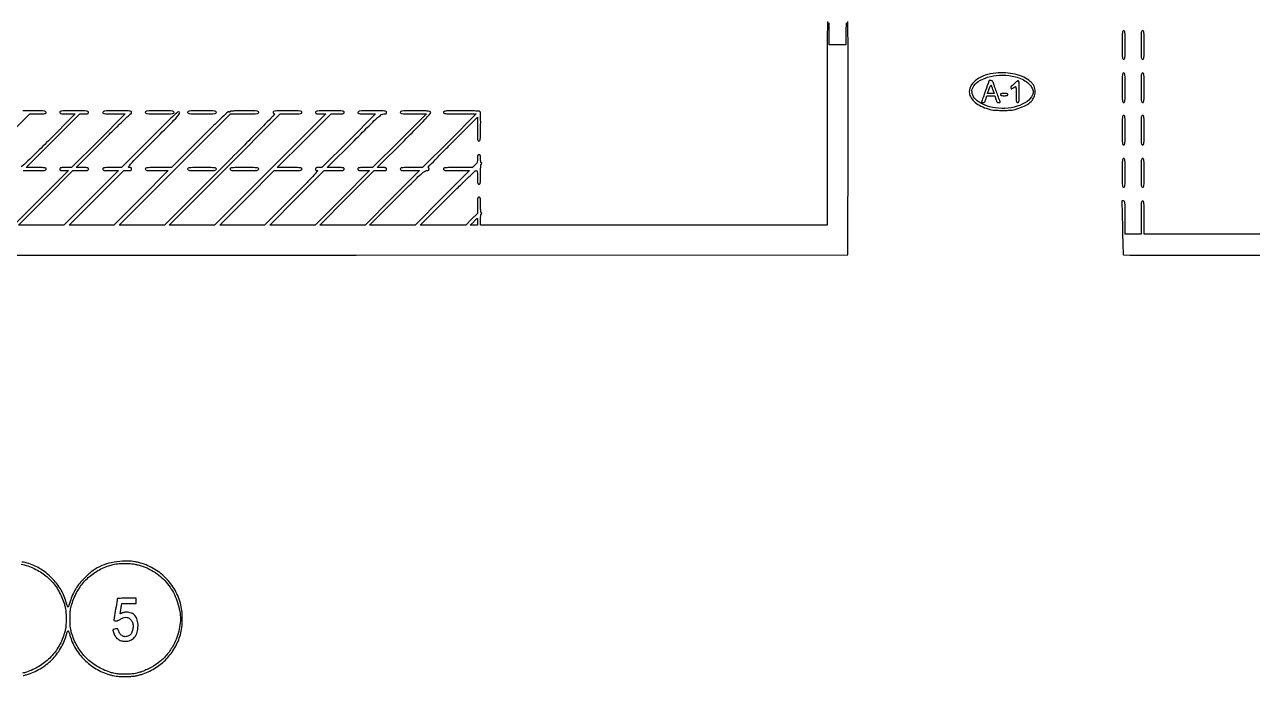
# Model space of a CAD drawing. Extents: x 0 to 1066, y 0 to 761.
# Drawn here: x 380.2 to 517.5, y 232.5 to 306.8 of the extents above; entities that cross this region are included whole.
import ezdxf

# ---------------------------------------------------------------- set-up
doc = ezdxf.new("R2010")
doc.units = 0
doc.header["$MEASUREMENT"] = 0

msp = doc.modelspace()

# ---------------------------------------------------------------- linework, layer by layer
for points in [[(183.390323, 95.266879, 0.000001), (192.989143, 95.254457, 0.000118)], [(329.859243, 95.267872, -0.000023), (352.558836, 95.240684, -0.000004), (375.624384, 95.211821, -0.198594)], [(456.759243, 95.267872, -0.000023), (479.458836, 95.240684, -0.000004), (502.524384, 95.211821, -0.198594)], [(733.258836, 95.240684, -0.000004), (756.324384, 95.211821, -0.198594)], [(289.192229, 95.24091, -0.000004), (312.172908, 95.212432, -0.198597)], [(416.092229, 95.24091, -0.000004), (439.072908, 95.212432, -0.198597)], [(520.451703, 95.267421, -0.000028), (542.992229, 95.24091, -0.000004), (565.972908, 95.212432, -0.198597)], [(606.442229, 95.24091, -0.000004), (629.422908, 95.212432, -0.198597)], [(669.892229, 95.24091, -0.000004), (692.872908, 95.212432, -0.198597)], [(375.865972, 145.56135, -0.000139), (375.849221, 127.376659, -0.000232), (375.823742, 112.056445, -0.000003), (375.794083, 98.149601, -0.198357)], [(346.563902, 371.425418, 0.00004), (306.862038, 371.429101, 0.000546)], [(542.1591, 283.41), (505.4004, 283.41), (505.4004, 285.2712, 0.001378), (505.397103, 286.467651, 0.02129), (505.377327, 286.8786, 0.079705), (505.328967, 287.068207, 0.298955), (505.2312, 287.1324, 0.298955), (505.133433, 287.068207, 0.079705), (505.085073, 286.8786, 0.02129), (505.065297, 286.467651, 0.001378), (505.062, 285.2712), (505.062, 283.41), (504.1737, 283.41), (503.2854, 283.41), (503.2854, 285.2712, 0.001258), (503.282294, 286.505621, 0.023236), (503.262172, 286.896036, 0.100845), (503.208749, 287.069368, 0.274288), (503.102492, 287.1324), (502.919584, 287.1324), (502.975072, 284.164163, 0.001461), (502.99979, 283.020693, 0.002342), (503.028305, 282.045121, 0.000433), (503.058225, 281.184962, 0.130213), (503.078372, 281.118563, 0.259382), (503.140764, 281.083694, 0.000007), (513.507446, 281.06242, 0.000347), (525.51313, 281.046262, 0.000163)], [(362.425596, 281.084063, 0.000042), (371.51622, 281.065802, 0.000521), (385.374656, 281.053576, 0.000057), (417.31065, 281.062285), (472.2795, 281.0835), (472.300917, 294.17535, 0.000241), (472.309676, 301.762424, 0.002188), (472.297422, 305.072216, 0.000739), (472.277222, 307.186045, 0.410985)], [(247.69479, 97.969724, -0.000011), (217.15153, 97.968336, -0.000022)], [(469.998388, 307.186895, 0.000951), (469.974385, 305.34255, 0.002499), (469.95668, 302.446199, 0.000279), (469.953, 295.8462), (469.953, 284.4252), (450.5796, 284.4252), (431.2062, 284.4252), (431.2062, 285.00048, -0.014797), (431.21292, 285.22751, -0.01945), (431.233217, 285.433788, -0.017242), (431.262208, 285.601217, -0.145887), (431.298171, 285.667731, 0.047458), (431.336228, 285.71379, 0.150038), (431.347843, 285.751624, 0.181024), (431.335365, 285.784961, 0.075363), (431.298171, 285.816544, -0.217912), (431.258633, 285.875838, -0.014229), (431.231092, 286.085623, -0.017007), (431.212185, 286.362955, -0.008515), (431.2062, 286.714393, 0.003885), (431.202194, 287.229969, 0.045781), (431.180795, 287.429124, 0.160513), (431.129221, 287.519862, 0.186012), (431.037, 287.5554, 0.197172), (430.944387, 287.517401, 0.153321), (430.892876, 287.420321, 0.042446), (430.871701, 287.206497, 0.003467), (430.8678, 286.643965), (430.8678, 285.732531), (430.210278, 285.078865), (429.552757, 284.4252), (427.017069, 284.4252), (424.481381, 284.4252), (427.5261, 287.4708, -0.002247), (428.711746, 288.646176, -0.003703), (429.725787, 289.627786, -0.000789), (430.617903, 290.47598, -0.191954), (430.719309, 290.5164, -0.219002), (430.797166, 290.48058, -0.129669), (430.842525, 290.386801, -0.0431), (430.863364, 290.191801, -0.005078), (430.8678, 289.755, 0.004487), (430.871951, 289.292478, 0.050222), (430.89365, 289.109925, 0.168559), (430.945243, 289.026273, 0.17273), (431.037, 288.9936, 0.221981), (431.130543, 289.037282, 0.136346), (431.181745, 289.15011, 0.036027), (431.202493, 289.399589, 0.002738), (431.2062, 290.07648, -0.006523), (431.212149, 290.532436, -0.013009), (431.230943, 290.892781, -0.010197), (431.258259, 291.169159, -0.168181), (431.298171, 291.251331, 0.047458), (431.336228, 291.29739, 0.150038), (431.347843, 291.335224, 0.181024), (431.335365, 291.368561, 0.075363), (431.298171, 291.400144, -0.181564), (431.262384, 291.446446, -0.026876), (431.233217, 291.563078, -0.027383), (431.212922, 291.710761, -0.020456), (431.2062, 291.874993, 0.011802), (431.200667, 292.109363, 0.084554), (431.176489, 292.219599, 0.189686), (431.1254, 292.273402, 0.109521), (431.037, 292.293, 0.115307), (430.94807, 292.272215, 0.189988), (430.896925, 292.215762, 0.079895), (430.87311, 292.098964, 0.010424), (430.8678, 291.844296, -0.020059), (430.857424, 291.585765, -0.072591), (430.820755, 291.42566, -0.080092), (430.74188, 291.291017, -0.027821), (430.588822, 291.125196), (430.309845, 290.8548), (428.685322, 290.8548, 0.001626), (427.646899, 290.851423, 0.024323), (427.285015, 290.831447, 0.093364), (427.119605, 290.782092, 0.280703), (427.0608, 290.6856, 0.265543), (427.115417, 290.590011, 0.10466), (427.264314, 290.540003, 0.027012), (427.591851, 290.519851, 0.001859), (428.519709, 290.5164), (429.978619, 290.5164), (426.9339, 287.4708), (423.889181, 284.4252), (421.351181, 284.4252), (418.813181, 284.4252), (421.8579, 287.4708, -0.001038), (423.665165, 289.271096, -0.009772), (424.45808, 290.027514, -0.018018), (424.92988, 290.429988, -0.169145), (425.178009, 290.5164, 0.026323), (425.316619, 290.523702, 0.107126), (425.396329, 290.550003, 0.168224), (425.43854, 290.599579, 0.093269), (425.4534, 290.67855, 0.048997), (425.447101, 290.742677, 0.055993), (425.428443, 290.801387, 0.064323), (425.400986, 290.846369, 0.14412), (425.368439, 290.86902, -0.550287), (425.359244, 290.906126, -0.000467), (426.128633, 291.708936, -0.003221), (427.010976, 292.616115, -0.001902), (428.075639, 293.688539), (430.8678, 296.479739), (430.8678, 295.147769, 0.002138), (430.871372, 294.312254, 0.028791), (430.891579, 294.007079, 0.107953), (430.940789, 293.867411, 0.259865), (431.033387, 293.8158, 0.283702), (431.128153, 293.874277, 0.08662), (431.178829, 294.04272, 0.024182), (431.20463, 294.405128, 0.001777), (431.223737, 295.40205, 0.004438), (431.227883, 296.017602, 0.006709), (431.219545, 296.553403, 0.002987), (431.203642, 297.008168, 0.14307), (431.174691, 297.09405, 0.222112), (431.079644, 297.149016, 0.009182), (430.677036, 297.17677, 0.010157), (430.075666, 297.194907, 0.002459), (429.080841, 297.1998, 0.001249), (427.778324, 297.196546, 0.019645), (427.334455, 297.176878, 0.071951), (427.128251, 297.129201, 0.309315), (427.0608, 297.0306, 0.297437), (427.124528, 296.932948, 0.080841), (427.3119, 296.884495, 0.021536), (427.718373, 296.864703, 0.001397), (428.900403, 296.8614), (430.740006, 296.8614), (427.7376, 293.8581), (424.735194, 290.8548), (423.486897, 290.8548, 0.00227), (422.699621, 290.851226, 0.031422), (422.415787, 290.830783, 0.121358), (422.287347, 290.780039, 0.242864), (422.2386, 290.6856, 0.221349), (422.282133, 290.592082, 0.136792), (422.394526, 290.540869, 0.036176), (422.643034, 290.520111, 0.002754), (423.316809, 290.5164), (424.395019, 290.5164), (421.3503, 287.4708), (418.305581, 284.4252), (415.767581, 284.4252), (413.229581, 284.4252), (416.2743, 287.4708), (419.319019, 290.5164), (420.017409, 290.5164, 0.005103), (420.437963, 290.520692, 0.054374), (420.607351, 290.542674, 0.174667), (420.685452, 290.594239, 0.161742), (420.7158, 290.6856, 0.130404), (420.691931, 290.775565, 0.1877), (420.628611, 290.826876, 0.069685), (420.494933, 290.849933, 0.007914), (420.187491, 290.8548), (419.659181, 290.8548), (422.698244, 293.894743, 0.001099), (424.413049, 295.617604, 0.008834), (425.186119, 296.425801, 0.010345), (425.626472, 296.923007, 0.364141), (425.627295, 297.067243, 0.172782), (425.506385, 297.139045, 0.029526), (425.237166, 297.17552, 0.016344), (424.779839, 297.195173, 0.002565), (423.877941, 297.1998, 0.001608), (422.829624, 297.196428, 0.024109), (422.464668, 297.176467, 0.092426), (422.297762, 297.127173, 0.281957), (422.2386, 297.0306, 0.265543), (422.293217, 296.935011, 0.104661), (422.442113, 296.885003, 0.027013), (422.769649, 296.864851, 0.001859), (423.697503, 296.8614), (425.156406, 296.8614), (422.154, 293.8581), (419.151594, 290.8548), (418.326297, 290.8548, 0.003991), (417.821193, 290.850768, 0.046596), (417.625312, 290.829314, 0.162115), (417.535979, 290.777732, 0.183446), (417.501, 290.6856, 0.153992), (417.529728, 290.594536, 0.178591), (417.604051, 290.543012, 0.05762), (417.764402, 290.520806, 0.005623), (418.156209, 290.5164), (418.811419, 290.5164), (415.7667, 287.4708), (412.721981, 284.4252), (410.183981, 284.4252), (407.645981, 284.4252), (410.6907, 287.4708), (413.735419, 290.5164), (414.856809, 290.5164, 0.002613), (415.559396, 290.520072, 0.03484), (415.816876, 290.540741, 0.132717), (415.933302, 290.591849, 0.227102), (415.9782, 290.6856, 0.203239), (415.938841, 290.778431, 0.149281), (415.838137, 290.829888, 0.040761), (415.616016, 290.850951, 0.003267), (415.026897, 290.8548), (414.075594, 290.8548), (417.078, 293.8581, -0.000886), (418.982235, 295.756163, -0.011666), (419.704095, 296.440433, -0.030235), (420.119817, 296.77311, -0.154829), (420.398103, 296.8614, 0.019622), (420.566516, 296.868012, 0.103086), (420.654938, 296.893814, 0.18119), (420.700008, 296.944899, 0.091363), (420.7158, 297.0306, 0.279234), (420.657411, 297.126999, 0.094461), (420.493725, 297.176424, 0.024577), (420.135391, 297.196416, 0.001648), (419.1084, 297.1998, 0.001648), (418.081409, 297.196416, 0.024577), (417.723075, 297.176424, 0.094461), (417.559389, 297.126999, 0.279234), (417.501, 297.0306, 0.209477), (417.541777, 296.93754, 0.145044), (417.64635, 296.886152, 0.039111), (417.87727, 296.865199, 0.003077), (418.494603, 296.8614), (419.488206, 296.8614), (416.4858, 293.8581), (413.483394, 290.8548), (413.123397, 290.8548, 0.015481), (412.927261, 290.848726, 0.094643), (412.82955, 290.823709, 0.186481), (412.780778, 290.772672, 0.098815), (412.7634, 290.6856, 0.073668), (412.774769, 290.608853, 0.138083), (412.808289, 290.556394, 0.126194), (412.866729, 290.526211, 0.056478), (412.953309, 290.5164, -0.649073), (412.984411, 290.446634, -0.005245), (412.445312, 289.859278, -0.006646), (411.600068, 288.981232, -0.001399), (410.0985, 287.4708), (407.053781, 284.4252), (404.558081, 284.4252), (402.062381, 284.4252), (405.1071, 287.4708), (408.151819, 290.5164), (409.696209, 290.5164, 0.001731), (410.681134, 290.519811, 0.025555), (411.026401, 290.539867, 0.098637), (411.183776, 290.589544, 0.273638), (411.2406, 290.6856, 0.256922), (411.188265, 290.780726, 0.111044), (411.047662, 290.831046, 0.028627), (410.737677, 290.851305, 0.002006), (409.866297, 290.8548), (408.491994, 290.8548), (411.4944, 293.8581), (414.496806, 296.8614), (415.237503, 296.8614, 0.004674), (415.686233, 296.865594, 0.051517), (415.864463, 296.887381, 0.170603), (415.946285, 296.938969, 0.169164), (415.9782, 297.0306, 0.279234), (415.919811, 297.126999, 0.094461), (415.756125, 297.176424, 0.024577), (415.397791, 297.196416, 0.001648), (414.3708, 297.1998, 0.001648), (413.343809, 297.196416, 0.024577), (412.985475, 297.176424, 0.094461), (412.821789, 297.126999, 0.279234), (412.7634, 297.0306, 0.138415), (412.78891, 296.940215, 0.185193), (412.855904, 296.888819, 0.065151), (412.998545, 296.866087, 0.00698), (413.334234, 296.8614), (413.905068, 296.8614), (407.6874, 290.6433), (401.469732, 284.4252), (398.931732, 284.4252), (396.393732, 284.4252), (402.6114, 290.6433), (408.829068, 296.8614), (410.034834, 296.8614, 0.002375), (410.793725, 296.865004, 0.032491), (411.068729, 296.885518, 0.125058), (411.193116, 296.936392, 0.237768), (411.2406, 297.0306, 0.279234), (411.182211, 297.126999, 0.094461), (411.018525, 297.176424, 0.024577), (410.660191, 297.196416, 0.001648), (409.6332, 297.1998, 0.001648), (408.606209, 297.196416, 0.024577), (408.247875, 297.176424, 0.094461), (408.084189, 297.126999, 0.279234), (408.0258, 297.0306, 0.071665), (408.035892, 296.96055, 0.108406), (408.065429, 296.906757, 0.117976), (408.112608, 296.87323, 0.096032), (408.173634, 296.8614, -0.663472), (408.192527, 296.816618, -0.000245), (406.521813, 295.103418, -0.001988), (404.568216, 293.117958, -0.001019), (402.1038, 290.6433), (395.886132, 284.4252), (393.348132, 284.4252), (390.810132, 284.4252), (397.0278, 290.6433), (403.245468, 296.8614), (404.831934, 296.8614, 0.001675), (405.844949, 296.864793, 0.024893), (406.198942, 296.884806, 0.095825), (406.360526, 296.934315, 0.277408), (406.4184, 297.0306, 0.279234), (406.360011, 297.126999, 0.094461), (406.196325, 297.176424, 0.024577), (405.837991, 297.196416, 0.001648), (404.811, 297.1998, 0.003316), (404.065629, 297.194857, 0.011436), (403.582763, 297.177401, 0.008391), (403.246459, 297.151863, 0.387352), (403.2036, 297.104841, -0.084498), (403.197087, 297.066578, -0.309224), (403.178287, 297.05276, -0.157229), (403.146172, 297.061922, -0.025738), (403.093688, 297.101101, 0.374074), (402.980622, 297.098478, 0.003696), (402.338756, 296.504697, 0.006543), (401.413359, 295.612776, 0.001366), (399.815861, 294.02356), (396.647946, 290.8548), (395.188173, 290.8548, 0.001858), (394.259739, 290.85135, 0.026997), (393.932022, 290.831199, 0.104597), (393.78304, 290.781194, 0.265628), (393.7284, 290.6856, 0.247652), (393.778351, 290.590935, 0.117861), (393.910764, 290.540325, 0.030446), (394.203194, 290.519946, 0.002176), (395.018109, 290.5164), (396.307819, 290.5164), (393.2631, 287.4708), (390.218381, 284.4252), (387.722681, 284.4252), (385.226981, 284.4252), (388.2717, 287.4708), (391.316419, 290.5164), (391.761009, 290.5164, 0.010592), (392.012956, 290.521738, 0.080494), (392.128876, 290.545599, 0.189993), (392.184974, 290.596735, 0.114529), (392.2056, 290.6856, 0.084302), (392.19138, 290.769341, 0.172175), (392.150136, 290.820614, 0.112389), (392.071419, 290.847447, 0.02618), (391.931091, 290.8548, -0.597977), (391.875764, 290.957798, -0.03824), (392.142341, 291.300311, -0.011067), (392.804277, 291.996837, -0.000795), (394.684581, 293.883677, 0.00082), (396.589201, 295.795105, 0.011422), (397.258897, 296.500941, 0.027096), (397.574217, 296.889189, 0.383029), (397.557154, 297.053212, 0.358929), (397.383145, 297.061284, 0.024029), (396.970241, 296.719867, 0.010849), (396.227567, 296.013064, 0.000795), (394.233037, 294.024336), (391.064346, 290.8548), (390.027573, 290.8548, 0.002903), (389.381442, 290.851048, 0.037557), (389.141547, 290.830198, 0.140792), (389.032997, 290.778894, 0.215635), (388.9908, 290.6856, 0.19015), (389.027244, 290.593235, 0.157886), (389.120289, 290.541679, 0.044507), (389.324799, 290.520365, 0.003722), (389.857509, 290.5164), (390.724219, 290.5164), (387.6795, 287.4708), (384.634781, 284.4252), (382.096781, 284.4252), (379.558781, 284.4252), (382.6035, 287.4708), (385.648219, 290.5164), (386.515809, 290.5164, 0.003717), (387.049107, 290.520364, 0.044464), (387.253801, 290.541675, 0.157796), (387.346925, 290.59323, 0.19029), (387.3834, 290.6856, 0.161585), (387.353085, 290.776955, 0.17475), (387.275062, 290.828519, 0.054437), (387.105859, 290.850506, 0.005113), (386.685897, 290.8548), (385.988394, 290.8548), (388.9908, 293.8581, -0.001656), (390.149529, 295.009523, -0.002688), (391.142445, 295.979181, -0.000411), (392.026718, 296.832093, -0.194012), (392.099403, 296.8614, 0.156746), (392.139907, 296.874417, 0.0974), (392.174405, 296.911102, 0.079484), (392.197692, 296.965898, 0.060882), (392.2056, 297.0306, 0.279234), (392.147211, 297.126999, 0.094461), (391.983525, 297.176424, 0.024577), (391.625191, 297.196416, 0.001648), (390.5982, 297.1998, 0.001648), (389.571209, 297.196416, 0.024577), (389.212875, 297.176424, 0.094461), (389.049189, 297.126999, 0.279234), (388.9908, 297.0306, 0.242759), (389.039521, 296.936166, 0.121434), (389.167875, 296.885419, 0.031443), (389.451524, 296.864974, 0.002272), (390.238203, 296.8614), (391.485606, 296.8614), (388.4832, 293.8581), (385.480794, 290.8548), (384.824697, 290.8548, 0.005611), (384.432299, 290.850396, 0.05755), (384.271762, 290.828196, 0.178514), (384.197361, 290.776671, 0.154153), (384.1686, 290.6856, 0.122382), (384.190831, 290.596135, 0.189385), (384.250501, 290.544913, 0.0748), (384.37523, 290.521482, 0.009094), (384.654609, 290.5164), (385.140619, 290.5164), (382.0959, 287.4708), (379.051181, 284.4252)], [(472.091137, 307.020923, 0.020579), (472.072252, 306.661672, 0.002842), (472.068, 305.9136), (472.068, 304.56), (471.1374, 304.56), (470.2068, 304.56), (470.2068, 305.9136, 0.002849), (470.202542, 306.660814, 0.020523), (470.183667, 307.02045, 0.04313)], [(377.8236, 293.8581), (380.826006, 296.8614), (381.735903, 296.8614, 0.003475), (382.297409, 296.865303, 0.042514), (382.510913, 296.886483, 0.153478), (382.607854, 296.937996, 0.196934), (382.6458, 297.0306, 0.279234), (382.587411, 297.126999, 0.094461), (382.423725, 297.176424, 0.024577), (382.065391, 297.196416, 0.001648), (381.0384, 297.1998, 0.001701), (380.023376, 297.196346, 0.023809)], [(380.064619, 290.5164), (381.355209, 290.5164, 0.002174), (382.170713, 290.519945, 0.030425), (382.463326, 290.540323, 0.117787), (382.595823, 290.590931, 0.247752), (382.6458, 290.6856, 0.226986), (382.60093, 290.779346, 0.1328), (382.484587, 290.830456, 0.034866), (382.227291, 290.851127, 0.002616), (381.525297, 290.8548), (380.404794, 290.8548), (383.4072, 293.8581), (386.409606, 296.8614), (386.896503, 296.8614, 0.009066), (387.176471, 296.866477, 0.074686), (387.301388, 296.8899, 0.18936), (387.361135, 296.941123, 0.12255), (387.3834, 297.0306, 0.279234), (387.325011, 297.126999, 0.094461), (387.161325, 297.176424, 0.024577), (386.802991, 297.196416, 0.001648), (385.776, 297.1998, 0.001648), (384.749009, 297.196416, 0.024577), (384.390675, 297.176424, 0.094461), (384.226989, 297.126999, 0.279234), (384.1686, 297.0306, 0.190149), (384.205044, 296.938235, 0.157887), (384.298088, 296.886679, 0.044507), (384.502597, 296.865365, 0.003722), (385.035303, 296.8614), (385.902006, 296.8614), (382.8996, 293.8581, -0.001258), (381.246946, 292.213249, -0.008313), (380.405333, 291.407081, -0.010347), (379.873035, 290.933995, -0.178325)], [(379.856405, 246.507006, -0.047941), (380.607788, 246.322037, -0.055453), (382.009427, 245.64847, -0.062873), (383.164361, 244.706188, -0.062292), (384.057015, 243.498326, -0.052913), (384.68418, 242.0406, -0.018921), (384.784107, 241.66905, -0.026957), (384.842247, 241.332358, -0.021914), (384.870812, 240.943194, -0.008006), (384.878234, 240.3909, -0.008095), (384.867405, 239.813908, -0.024999), (384.834329, 239.425442, -0.029138), (384.76582, 239.075241, -0.014485), (384.640605, 238.640474, -0.058948), (384.000813, 237.234857, -0.060323), (383.054739, 236.029359, -0.060389), (381.849333, 235.085579, -0.059312), (380.4462, 234.450301, -0.015064), (380.021422, 234.329748, -0.02898)], [(380.066844, 234.056927, 0.019357), (380.4462, 234.158188, 0.057784), (381.98193, 234.834803, 0.062407), (383.278598, 235.830982, 0.063903), (384.264918, 237.092892, 0.065802), (384.888872, 238.55085, -0.010234), (384.95011, 238.753522, -0.016175), (385.011716, 238.92428, -0.010252), (385.068938, 239.059963, -0.296017), (385.0992, 239.0796, -0.296017), (385.129462, 239.059963, -0.010252), (385.186684, 238.92428, -0.016175), (385.24829, 238.753522, -0.010234), (385.309528, 238.55085, 0.065802), (385.933482, 237.092892, 0.063903), (386.919802, 235.830982, 0.062407), (388.21647, 234.834803, 0.057784), (389.7522, 234.158188, 0.019357), (390.131556, 234.056927, 0.028036), (390.473521, 233.999605, 0.021658), (390.879241, 233.972497, 0.006846), (391.4865, 233.966598, 0.006848), (392.118384, 233.977767, 0.024574), (392.5205, 234.010209, 0.030552), (392.871081, 234.077898, 0.015424), (393.303505, 234.20349, 0.055589), (394.752796, 234.858666, 0.060811), (395.97454, 235.801219, 0.060897), (396.932317, 237.008726, 0.056005), (397.603341, 238.4451, 0.047362), (397.783736, 239.21385, 0.026137), (397.864371, 240.17642, 0.026071), (397.844081, 241.15093, 0.043741), (397.713399, 241.958789, 0.065708), (397.056904, 243.607084, 0.068827), (396.003097, 244.999955, 0.068947), (394.612612, 246.052604, 0.066312), (392.970131, 246.704603, 0.01536), (392.546064, 246.797091, 0.027356), (392.191897, 246.843149, 0.022463), (391.790798, 246.855066, 0.007157), (391.193531, 246.837424, 0.037487), (389.935692, 246.687308, 0.053719), (388.864119, 246.354591, 0.054442), (387.898536, 245.80536, 0.039885), (386.959504, 245.005277, 0.025536), (386.398159, 244.383466, 0.03349), (385.956002, 243.759278, 0.034436), (385.610435, 243.09635, 0.029648), (385.339145, 242.358642, -0.005544), (385.260325, 242.107586, -0.00898), (385.187132, 241.896148, -0.003333), (385.120739, 241.718618, -0.311049), (385.0992, 241.703784, -0.311049), (385.077661, 241.718618, -0.003333), (385.011268, 241.896148, -0.00898), (384.938075, 242.107586, -0.005544), (384.859255, 242.358642, 0.029648), (384.587965, 243.09635, 0.034436), (384.242398, 243.759278, 0.03349), (383.800241, 244.383466, 0.025536), (383.238896, 245.005277, 0.023829), (382.64473, 245.545356, 0.033637), (382.063834, 245.96257, 0.03391), (381.435954, 246.295709, 0.024794), (380.7, 246.581528, 0.047281), (379.917931, 246.76165, 0.025031)], [(239.20585, 95.205082, -0.000005), (248.794953, 95.18257, -0.198296)]]:
    msp.add_lwpolyline(points, format="xyb")
for points in [[(409.06215, 749.15415), (40.8618, 749.132981), (40.8618, 380.65769), (40.8618, 12.1824), (501.2973, 12.1824), (961.7328, 12.1824), (961.7328, 380.646631), (961.7328, 749.110861), (961.41555, 749.1633, 0.040886), (961.153339, 749.184871, 0.000002), (934.190609, 749.194398, 0.000089), (904.448031, 749.199508, 0.000054), (869.1804, 749.195529, -0.000029), (813.61687, 749.186499, -0.000004), (696.10453, 749.175037, -0.000004), (556.774728, 749.163736, -0.000004)], [(502.947, 304.56, 0.001648), (502.950384, 303.533009, 0.024577), (502.970376, 303.174675, 0.094461), (503.019801, 303.010989, 0.279234), (503.1162, 302.9526, 0.279234), (503.212599, 303.010989, 0.094461), (503.262024, 303.174675, 0.024577), (503.282016, 303.533009, 0.001648), (503.2854, 304.56, 0.001648), (503.282016, 305.586991, 0.024577), (503.262024, 305.945325, 0.094461), (503.212599, 306.109011, 0.279234), (503.1162, 306.1674, 0.279234), (503.019801, 306.109011, 0.094461), (502.970376, 305.945325, 0.024577), (502.950384, 305.586991, 0.001648)], [(505.062, 304.56, 0.001648), (505.065384, 303.533009, 0.024577), (505.085376, 303.174675, 0.094461), (505.134801, 303.010989, 0.279234), (505.2312, 302.9526, 0.279234), (505.327599, 303.010989, 0.094461), (505.377024, 303.174675, 0.024577), (505.397016, 303.533009, 0.001648), (505.4004, 304.56, 0.001648), (505.397016, 305.586991, 0.024577), (505.377024, 305.945325, 0.094461), (505.327599, 306.109011, 0.279234), (505.2312, 306.1674, 0.279234), (505.134801, 306.109011, 0.094461), (505.085376, 305.945325, 0.024577), (505.065384, 305.586991, 0.001648)], [(488.816198, 301.422448, 0.050567), (487.628966, 301.171083, 0.076556), (486.685704, 300.700801, 0.096159), (486.078085, 300.066288, 0.142285), (485.859658, 299.33258, 0.122518), (485.989968, 298.793424, 0.078594), (486.375272, 298.27357, 0.066055), (486.977747, 297.821072, 0.048081), (487.745048, 297.48193, 0.016334), (488.168952, 297.35662, 0.032311), (488.513288, 297.290341, 0.024801), (488.917368, 297.259585, 0.006178), (489.5802, 297.250291, 0.005859), (490.252573, 297.25705, 0.026246), (490.645209, 297.286256, 0.035277), (490.975442, 297.352254, 0.016988), (491.387788, 297.480599, 0.038104), (492.202428, 297.836503, 0.074917), (492.769218, 298.256408, 0.095139), (493.101424, 298.748388, 0.101398), (493.218, 299.31732, 0.04267), (493.187849, 299.669986, 0.06713), (493.096805, 299.959544, 0.065187), (492.929967, 300.220476, 0.037815), (492.669299, 300.486799, 0.073024), (491.940934, 300.958548, 0.04772), (490.993551, 301.286852, 0.044422), (489.920687, 301.448379, 0.042086)], [(490.6377, 301.091579, -0.046102), (491.402311, 300.888951, -0.053154), (492.078826, 300.555961, -0.059227), (492.602415, 300.130886, -0.097796), (492.911476, 299.654583, -0.019549), (492.984601, 299.448855, -0.075385), (493.005068, 299.315185, -0.07578), (492.984935, 299.18181, -0.019884), (492.91246, 298.977477, -0.150255), (492.316645, 298.239008, -0.072926), (491.212771, 297.70845, -0.064453), (489.837917, 297.467188, -0.063291), (488.4381, 297.581424, -0.055055), (487.363301, 297.935025, -0.089515), (486.575928, 298.481117, -0.124992), (486.191711, 299.126238, -0.184949), (486.242003, 299.775532, -0.137832), (486.847838, 300.470471, -0.072364), (487.895513, 300.957792, -0.062248), (489.218286, 301.180182, -0.052334)], [(502.947, 299.7801, 0.001596), (502.950368, 298.724867, 0.023961), (502.970319, 298.357762, 0.091778), (503.019571, 298.18981, 0.282824), (503.1162, 298.1304, 0.282824), (503.212829, 298.18981, 0.091778), (503.262081, 298.357762, 0.023961), (503.282032, 298.724867, 0.001596), (503.2854, 299.7801, 0.001596), (503.282032, 300.835333, 0.023961), (503.262081, 301.202437, 0.091778), (503.212829, 301.37039, 0.282824), (503.1162, 301.4298, 0.282824), (503.019571, 301.37039, 0.091778), (502.970319, 301.202437, 0.023961), (502.950368, 300.835333, 0.001596)], [(505.062, 299.7801, 0.001596), (505.065368, 298.724867, 0.023961), (505.085319, 298.357762, 0.091778), (505.134571, 298.18981, 0.282824), (505.2312, 298.1304, 0.282824), (505.327829, 298.18981, 0.091778), (505.377081, 298.357762, 0.023961), (505.397032, 298.724867, 0.001596), (505.4004, 299.7801, 0.001596), (505.397032, 300.835333, 0.023961), (505.377081, 301.202437, 0.091778), (505.327829, 301.37039, 0.282824), (505.2312, 301.4298, 0.282824), (505.134571, 301.37039, 0.091778), (505.085319, 301.202437, 0.023961), (505.065368, 300.835333, 0.001596)], [(488.057395, 300.56265, -0.084799), (488.050891, 300.524634, -0.000052), (487.68492, 299.485862, -0.000388), (487.349376, 298.536128, -0.009822), (487.252375, 298.27845, 0.060048), (487.232783, 298.204719, 0.230938), (487.247032, 298.160862, 0.170663), (487.295125, 298.136754, 0.031659), (487.395379, 298.1304, 0.086283), (487.503494, 298.149197, 0.134827), (487.580323, 298.203159, 0.082591), (487.642396, 298.31017, 0.018432), (487.709868, 298.5111), (487.822276, 298.8918), (488.267243, 298.8918), (488.712211, 298.8918), (488.8188, 298.5111, 0.017944), (488.884185, 298.30619, 0.087286), (488.944412, 298.200731, 0.141822), (489.021634, 298.148352, 0.078722), (489.134946, 298.1304, 0.029308), (489.240092, 298.136568, 0.166988), (489.289822, 298.160476, 0.236769), (489.304664, 298.204266, 0.061225), (489.28489, 298.27845, -0.006965), (489.162601, 298.594806, -0.001209), (488.941345, 299.19624, -0.001323), (488.721617, 299.802987, -0.005089), (488.589852, 300.18195, 0.017403), (488.511081, 300.3917, 0.074917), (488.442322, 300.505475, 0.125362), (488.362616, 300.563372, 0.094981), (488.256049, 300.5838, 0.00999), (488.179884, 300.582278, 0.016528), (488.115752, 300.577587, 0.010464), (488.064648, 300.571062, 0.371455)], [(488.483555, 299.54745), (488.633344, 299.1456), (488.271038, 299.1456), (487.908732, 299.1456), (488.086543, 299.660018, -0.011999), (488.157293, 299.849824, -0.026422), (488.222317, 299.990259, -0.047278), (488.272634, 300.066901, -0.601846), (488.29906, 300.061868, 0.009837), (488.320896, 299.995695, 0.001488), (488.367571, 299.864323, 0.001668), (488.423662, 299.709556, 0.001442)], [(490.945543, 300.2877, -0.012896), (490.8329, 300.174285, -0.017658), (490.725463, 300.078579, -0.014513), (490.632738, 300.006113, -0.159931), (490.588527, 299.9916, 0.204456), (490.558819, 299.978922, 0.08356), (490.533632, 299.941897, 0.063783), (490.516509, 299.887171, 0.043988), (490.5108, 299.8224, 0.070209), (490.527237, 299.705918, 0.293543), (490.578028, 299.661427, 0.173201), (490.66514, 299.678602, 0.027481), (490.81188, 299.777409, -0.016032), (490.879406, 299.825159, -0.018737), (490.946499, 299.865923, -0.017988), (491.005182, 299.895919, -0.098864), (491.03955, 299.904309, -0.399962), (491.065048, 299.88201, -0.004939), (491.084362, 299.645272, -0.011183), (491.098439, 299.35912, -0.006698), (491.103, 299.0187, 0.003595), (491.106933, 298.471595, 0.043488), (491.128179, 298.262588, 0.15568), (491.179715, 298.167598, 0.193568), (491.2722, 298.1304, 0.240299), (491.366522, 298.178509, 0.123223), (491.417333, 298.304887, 0.031956), (491.437811, 298.584238, 0.002322), (491.4414, 299.3571, 0.0048), (491.432557, 300.278194, 0.118137), (491.368823, 300.523305, 0.464027), (491.237209, 300.551676, 0.039521)], [(489.3264, 299.0187, 0.200296), (489.351362, 298.958887, 0.122766), (489.41805, 298.919295, 0.058865), (489.541243, 298.897658, 0.014068), (489.7494, 298.8918, 0.014068), (489.957557, 298.897658, 0.058865), (490.08075, 298.919295, 0.122766), (490.147438, 298.958887, 0.200296), (490.1724, 299.0187, 0.200296), (490.147438, 299.078513, 0.122766), (490.08075, 299.118105, 0.058865), (489.957557, 299.139742, 0.014068), (489.7494, 299.1456, 0.014068), (489.541243, 299.139742, 0.058865), (489.41805, 299.118105, 0.122766), (489.351362, 299.078513, 0.200296)], [(393.7284, 297.0306, 0.279234), (393.786789, 296.934201, 0.094461), (393.950475, 296.884776, 0.024577), (394.308809, 296.864784, 0.001648), (395.3358, 296.8614, 0.001648), (396.362791, 296.864784, 0.024577), (396.721125, 296.884776, 0.094461), (396.884811, 296.934201, 0.279234), (396.9432, 297.0306, 0.279234), (396.884811, 297.126999, 0.094461), (396.721125, 297.176424, 0.024577), (396.362791, 297.196416, 0.001648), (395.3358, 297.1998, 0.001648), (394.308809, 297.196416, 0.024577), (393.950475, 297.176424, 0.094461), (393.786789, 297.126999, 0.279234)], [(398.466, 297.0306, 0.279234), (398.524389, 296.934201, 0.094461), (398.688075, 296.884776, 0.024577), (399.046409, 296.864784, 0.001648), (400.0734, 296.8614, 0.001648), (401.100391, 296.864784, 0.024577), (401.458725, 296.884776, 0.094461), (401.622411, 296.934201, 0.279234), (401.6808, 297.0306, 0.279234), (401.622411, 297.126999, 0.094461), (401.458725, 297.176424, 0.024577), (401.100391, 297.196416, 0.001648), (400.0734, 297.1998, 0.001648), (399.046409, 297.196416, 0.024577), (398.688075, 297.176424, 0.094461), (398.524389, 297.126999, 0.279234)], [(502.947, 295.0425, 0.001596), (502.950368, 293.987267, 0.023961), (502.970319, 293.620162, 0.091778), (503.019571, 293.45221, 0.282824), (503.1162, 293.3928, 0.282824), (503.212829, 293.45221, 0.091778), (503.262081, 293.620162, 0.023961), (503.282032, 293.987267, 0.001596), (503.2854, 295.0425, 0.001596), (503.282032, 296.097733, 0.023961), (503.262081, 296.464837, 0.091778), (503.212829, 296.63279, 0.282824), (503.1162, 296.6922, 0.282824), (503.019571, 296.63279, 0.091778), (502.970319, 296.464837, 0.023961), (502.950368, 296.097733, 0.001596)], [(505.062, 295.0425, 0.001596), (505.065368, 293.987267, 0.023961), (505.085319, 293.620162, 0.091778), (505.134571, 293.45221, 0.282824), (505.2312, 293.3928, 0.282824), (505.327829, 293.45221, 0.091778), (505.377081, 293.620162, 0.023961), (505.397032, 293.987267, 0.001596), (505.4004, 295.0425, 0.001596), (505.397032, 296.097733, 0.023961), (505.377081, 296.464837, 0.091778), (505.327829, 296.63279, 0.282824), (505.2312, 296.6922, 0.282824), (505.134571, 296.63279, 0.091778), (505.085319, 296.464837, 0.023961), (505.065368, 296.097733, 0.001596)], [(502.947, 290.2626, 0.001648), (502.950384, 289.235609, 0.024577), (502.970376, 288.877275, 0.094461), (503.019801, 288.713589, 0.279234), (503.1162, 288.6552, 0.279234), (503.212599, 288.713589, 0.094461), (503.262024, 288.877275, 0.024577), (503.282016, 289.235609, 0.001648), (503.2854, 290.2626, 0.001648), (503.282016, 291.289591, 0.024577), (503.262024, 291.647925, 0.094461), (503.212599, 291.811611, 0.279234), (503.1162, 291.87, 0.279234), (503.019801, 291.811611, 0.094461), (502.970376, 291.647925, 0.024577), (502.950384, 291.289591, 0.001648)], [(505.062, 290.2626, 0.001648), (505.065384, 289.235609, 0.024577), (505.085376, 288.877275, 0.094461), (505.134801, 288.713589, 0.279234), (505.2312, 288.6552, 0.279234), (505.327599, 288.713589, 0.094461), (505.377024, 288.877275, 0.024577), (505.397016, 289.235609, 0.001648), (505.4004, 290.2626, 0.001648), (505.397016, 291.289591, 0.024577), (505.377024, 291.647925, 0.094461), (505.327599, 291.811611, 0.279234), (505.2312, 291.87, 0.279234), (505.134801, 291.811611, 0.094461), (505.085376, 291.647925, 0.024577), (505.065384, 291.289591, 0.001648)], [(398.466, 290.6856, 0.279234), (398.524389, 290.589201, 0.094461), (398.688075, 290.539776, 0.024577), (399.046409, 290.519784, 0.001648), (400.0734, 290.5164, 0.001648), (401.100391, 290.519784, 0.024577), (401.458725, 290.539776, 0.094461), (401.622411, 290.589201, 0.279234), (401.6808, 290.6856, 0.279234), (401.622411, 290.781999, 0.094461), (401.458725, 290.831424, 0.024577), (401.100391, 290.851416, 0.001648), (400.0734, 290.8548, 0.001648), (399.046409, 290.851416, 0.024577), (398.688075, 290.831424, 0.094461), (398.524389, 290.781999, 0.279234)], [(403.2036, 290.6856, 0.279234), (403.261989, 290.589201, 0.094461), (403.425675, 290.539776, 0.024577), (403.784009, 290.519784, 0.001648), (404.811, 290.5164, 0.001648), (405.837991, 290.519784, 0.024577), (406.196325, 290.539776, 0.094461), (406.360011, 290.589201, 0.279234), (406.4184, 290.6856, 0.279234), (406.360011, 290.781999, 0.094461), (406.196325, 290.831424, 0.024577), (405.837991, 290.851416, 0.001648), (404.811, 290.8548, 0.001648), (403.784009, 290.851416, 0.024577), (403.425675, 290.831424, 0.094461), (403.261989, 290.781999, 0.279234)], [(430.8678, 284.8059), (430.8678, 284.4252), (430.469486, 284.4252), (430.071171, 284.4252), (430.4448, 284.8059, -0.003089), (430.589805, 284.951835, -0.004906), (430.715927, 285.074769, -0.001345), (430.826688, 285.180064, -0.191648), (430.843114, 285.1866, -0.390701), (430.853057, 285.177431, -0.004047), (430.860549, 285.074769, -0.01011), (430.866025, 284.951874, -0.006079)], [(392.929917, 246.436225, -0.074347), (394.66235, 245.703304, -0.077192), (396.079576, 244.502973, -0.075736), (397.08608, 242.907554, -0.067789), (397.62032, 241.023147, -0.050574), (397.65366, 240.186385, -0.036163), (397.528836, 239.257158, -0.035155), (397.264278, 238.323459, -0.03936), (396.878944, 237.4722, -0.044673), (396.195742, 236.458484, -0.050119), (395.366546, 235.624427, -0.049462), (394.377934, 234.963466, -0.04162), (393.2208, 234.464268, -0.014548), (392.789296, 234.333148, -0.031881), (392.451237, 234.263857, -0.026862), (392.073234, 234.231757, -0.00774), (391.4865, 234.222647, -0.008043), (390.912426, 234.231856, -0.024604), (390.524444, 234.263477, -0.02898), (390.176978, 234.329748, -0.015064), (389.7522, 234.450301, -0.059312), (388.349067, 235.085579, -0.060389), (387.143661, 236.029359, -0.060323), (386.197587, 237.234857, -0.058948), (385.557795, 238.640474, -0.014485), (385.43258, 239.075241, -0.029138), (385.364071, 239.425442, -0.024999), (385.330995, 239.813908, -0.008095), (385.320166, 240.3909, -0.008006), (385.327588, 240.943194, -0.021914), (385.356153, 241.332358, -0.026957), (385.414293, 241.66905, -0.018921), (385.51422, 242.0406, -0.054943), (386.15627, 243.516445, -0.062043), (387.083822, 244.751781, -0.063285), (388.268416, 245.702727, -0.061003), (389.6676, 246.341316, -0.009769), (390.144299, 246.481895, -0.031122), (390.469169, 246.549447, -0.026506), (390.825949, 246.581567, -0.005637), (391.449417, 246.597479, -0.013055), (391.857721, 246.592633, -0.01763), (392.226003, 246.565614, -0.01853), (392.576249, 246.514274, -0.017302)], [(390.597859, 242.65395, -0.039628), (390.583992, 242.490392, -0.000542), (390.419359, 241.500971, -0.000681), (390.254839, 240.526952, -0.030606), (390.208152, 240.32745, 0.357202), (390.255339, 240.21429, 0.143691), (390.431313, 240.17786, 0.074683), (390.707575, 240.242656, 0.054244), (390.986949, 240.3909, -0.079323), (391.359174, 240.56519, -0.128414), (391.706613, 240.573589, -0.131418), (392.008242, 240.411695, -0.085107), (392.248383, 240.093866, -0.097549), (392.363044, 239.699236, -0.070896), (392.338636, 239.241465, -0.07289), (392.190159, 238.82219, -0.119036), (391.941913, 238.540757, -0.134393), (391.592994, 238.415827, -0.128061), (391.221972, 238.482612, -0.119606), (390.912007, 238.728644, -0.108063), (390.734968, 239.098429, 0.036234), (390.69477, 239.226716, 0.176091), (390.64505, 239.28287, 0.148782), (390.565697, 239.299128, 0.023694), (390.406821, 239.276627, 0.007572), (390.176289, 239.229126, 0.197293), (390.125256, 239.193614, 0.207568), (390.115268, 239.133241, 0.008483), (390.173718, 238.915567, 0.066588), (390.364333, 238.479719, 0.089907), (390.648934, 238.158217, 0.092431), (391.021648, 237.962976, 0.074492), (391.469551, 237.895516, 0.099084), (392.072696, 238.015737, 0.1203), (392.535973, 238.356163, 0.107464), (392.824801, 238.906206, 0.0673), (392.923059, 239.6295, 0.066111), (392.838703, 240.267742, 0.109363), (392.58817, 240.747451, 0.122361), (392.182397, 241.042143, 0.096451), (391.647693, 241.146257, 0.022907), (391.461846, 241.137738, 0.028443), (391.290708, 241.112139, 0.031207), (391.149817, 241.073489, 0.090896), (391.062178, 241.024303, -0.0405), (390.97867, 240.965717, -0.472771), (390.946011, 240.977729, -0.117033), (390.939185, 241.044357, -0.004944), (390.972744, 241.281124, -0.002022), (390.998022, 241.443187, -0.001634), (391.026432, 241.616975, -0.001651), (391.053701, 241.777163, -0.004262), (391.07475, 241.89255), (391.119244, 242.1252), (391.916222, 242.1252), (392.7132, 242.1252), (392.7132, 242.4213), (392.7132, 242.7174), (391.6557, 242.7174, 0.005624), (391.250191, 242.712838, 0.009353), (390.908741, 242.698762, 0.003474), (390.621762, 242.679547, 0.39121)]]:
    msp.add_lwpolyline(points, format="xyb", close=True)

doc.saveas('drawing.dxf')
